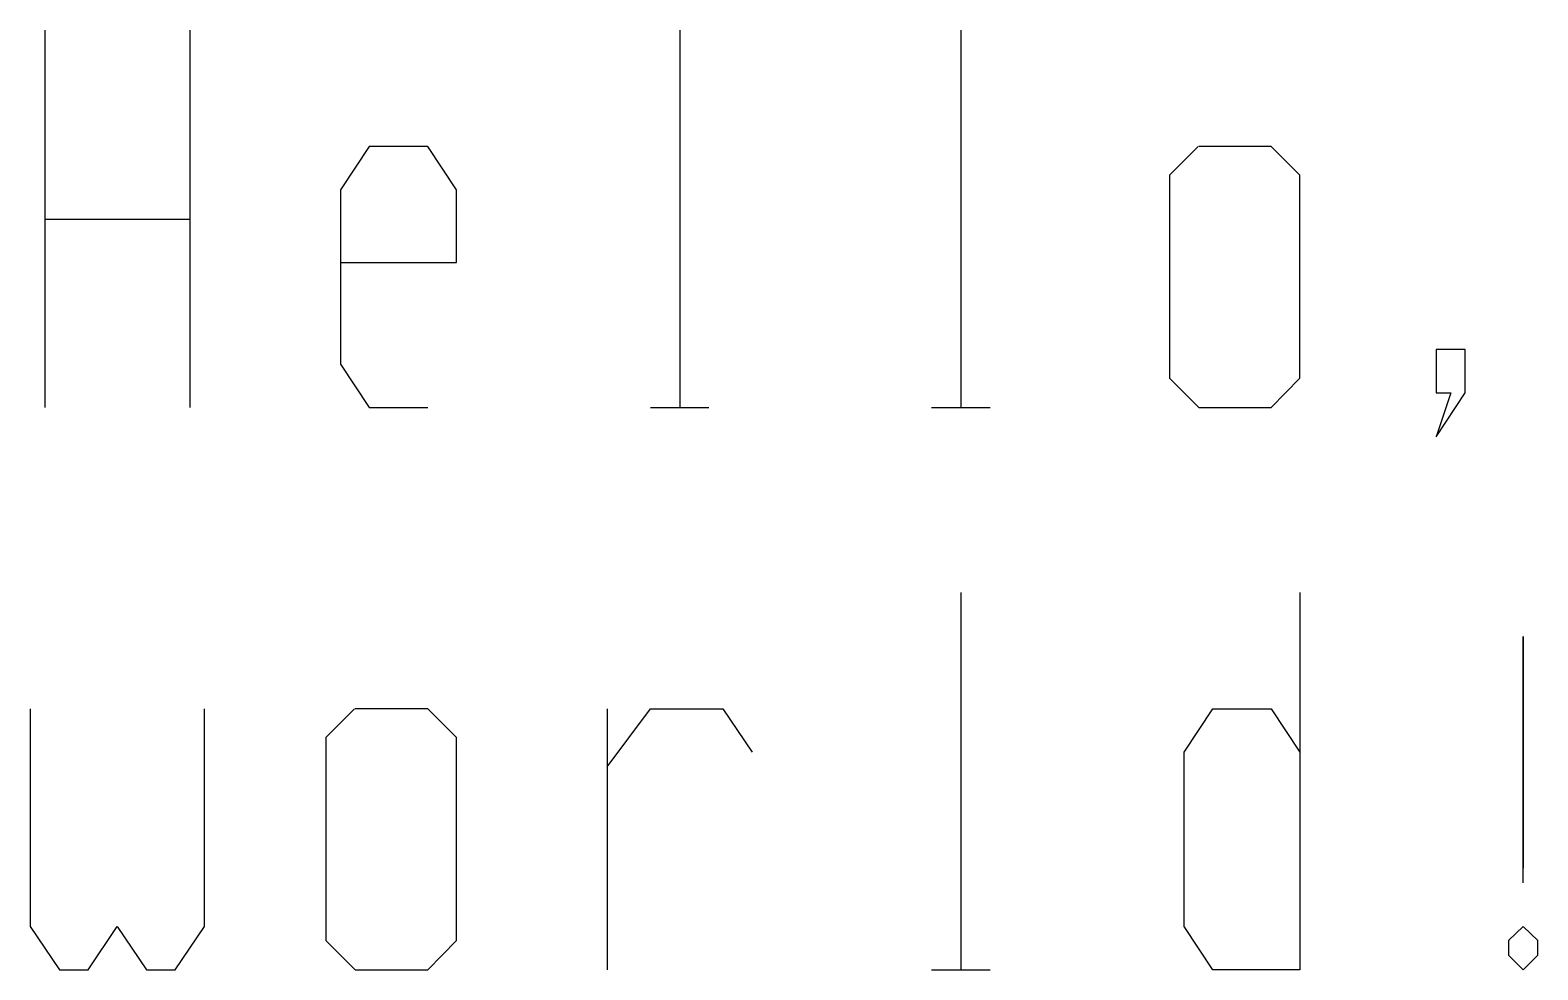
# Model space of a CAD drawing. Extents: x -13.6 to 13.2, y -9.7 to 7.
import ezdxf

# ---------------------------------------------------------------- set-up
doc = ezdxf.new("R2010")
doc.units = 0
doc.layers.get('0').update_dxf_attribs({"linetype": 'CONTINUOUS'})

msp = doc.modelspace()

# ---------------------------------------------------------------- linework, layer by layer
at = {"color": 4, "linetype": 'CONTINUOUS'}
for p, q in [((-13.36293, 6.9652), (-13.36293, 0.2552)), ((-10.78293, 6.9652), (-10.78293, 0.2552)), ((-2.07293, 6.9652), (-2.07293, 0.2552)), ((2.92707, 6.9652), (2.92707, 0.2552)), ((-7.59293, 4.8952), (-8.10293, 4.1252)), ((-6.55293, 4.8952), (-7.59293, 4.8952)), ((-6.04293, 4.1252), (-6.55293, 4.8952)), ((7.14707, 4.8952), (6.63707, 4.3852)), ((8.44707, 4.8952), (7.15707, 4.8952)), ((8.95707, 4.3852), (8.44707, 4.8952)), ((6.63707, 4.3852), (6.63707, 0.7752)), ((8.95707, 0.7752), (8.95707, 4.3852)), ((-8.10293, 4.1252), (-8.10293, 1.0252)), ((-6.04293, 2.8352), (-6.04293, 4.1252)), ((-13.36293, 3.6052), (-10.78293, 3.6052)), ((-8.10293, 2.8352), (-6.04293, 2.8352)), ((11.89707, 1.2852), (11.37707, 1.2852)), ((11.37707, 1.2852), (11.37707, 0.5152)), ((11.89707, 0.5152), (11.89707, 1.2852)), ((-8.10293, 1.0252), (-7.59293, 0.2552)), ((6.63707, 0.7752), (7.15707, 0.2552)), ((8.44707, 0.2552), (8.95707, 0.7752)), ((11.37707, -0.2648), (11.89707, 0.5152)), ((11.37707, 0.5152), (11.63707, 0.5152)), ((11.63707, 0.5152), (11.37707, -0.2648)), ((-7.59293, 0.2552), (-6.55293, 0.2552)), ((-2.59293, 0.2552), (-1.55293, 0.2552)), ((2.40707, 0.2552), (3.44707, 0.2552)), ((7.15707, 0.2552), (8.44707, 0.2552)), ((2.92707, -3.0348), (2.92707, -9.7448)), ((8.95707, -3.0348), (8.95707, -9.7448)), ((12.92707, -8.1948), (12.92707, -3.8148)), ((12.92707, -3.8148), (12.92707, -7.9348)), ((-13.62293, -5.1048), (-13.62293, -8.9748)), ((-10.52293, -8.9748), (-10.52293, -5.1048)), ((-7.85293, -5.1048), (-8.36293, -5.6148)), ((-6.55293, -5.1048), (-7.84293, -5.1048)), ((-6.04293, -5.6148), (-6.55293, -5.1048)), ((-3.36293, -5.1048), (-3.36293, -9.7448)), ((-3.36293, -6.1348), (-2.59293, -5.1048)), ((-2.59293, -5.1048), (-1.30293, -5.1048)), ((-1.30293, -5.1048), (-0.78293, -5.8748)), ((6.89707, -5.8748), (7.40707, -5.1048)), ((7.40707, -5.1048), (8.44707, -5.1048)), ((8.44707, -5.1048), (8.95707, -5.8748)), ((-8.36293, -5.6148), (-8.36293, -9.2248)), ((-6.04293, -9.2248), (-6.04293, -5.6148)), ((6.89707, -8.9748), (6.89707, -5.8748)), ((-13.62293, -8.9748), (-13.10293, -9.7448)), ((-12.59293, -9.7448), (-12.07293, -8.9748)), ((-12.07293, -8.9748), (-11.55293, -9.7448)), ((-11.04293, -9.7448), (-10.52293, -8.9748)), ((7.40707, -9.7448), (6.89707, -8.9748)), ((12.92707, -8.9748), (12.66707, -9.2248)), ((13.18707, -9.2248), (12.92707, -8.9748)), ((-8.36293, -9.2248), (-7.84293, -9.7448)), ((-6.55293, -9.7448), (-6.04293, -9.2248)), ((12.66707, -9.2248), (12.66707, -9.4848)), ((13.18707, -9.4848), (13.18707, -9.2248)), ((12.66707, -9.4848), (12.92707, -9.7448)), ((12.92707, -9.7448), (13.18707, -9.4848)), ((-13.10293, -9.7448), (-12.59293, -9.7448)), ((-11.55293, -9.7448), (-11.04293, -9.7448)), ((-7.84293, -9.7448), (-6.55293, -9.7448)), ((2.40707, -9.7448), (3.44707, -9.7448)), ((8.95707, -9.7448), (7.40707, -9.7448))]:
    msp.add_line(p, q, dxfattribs=at)

doc.saveas('drawing.dxf')
